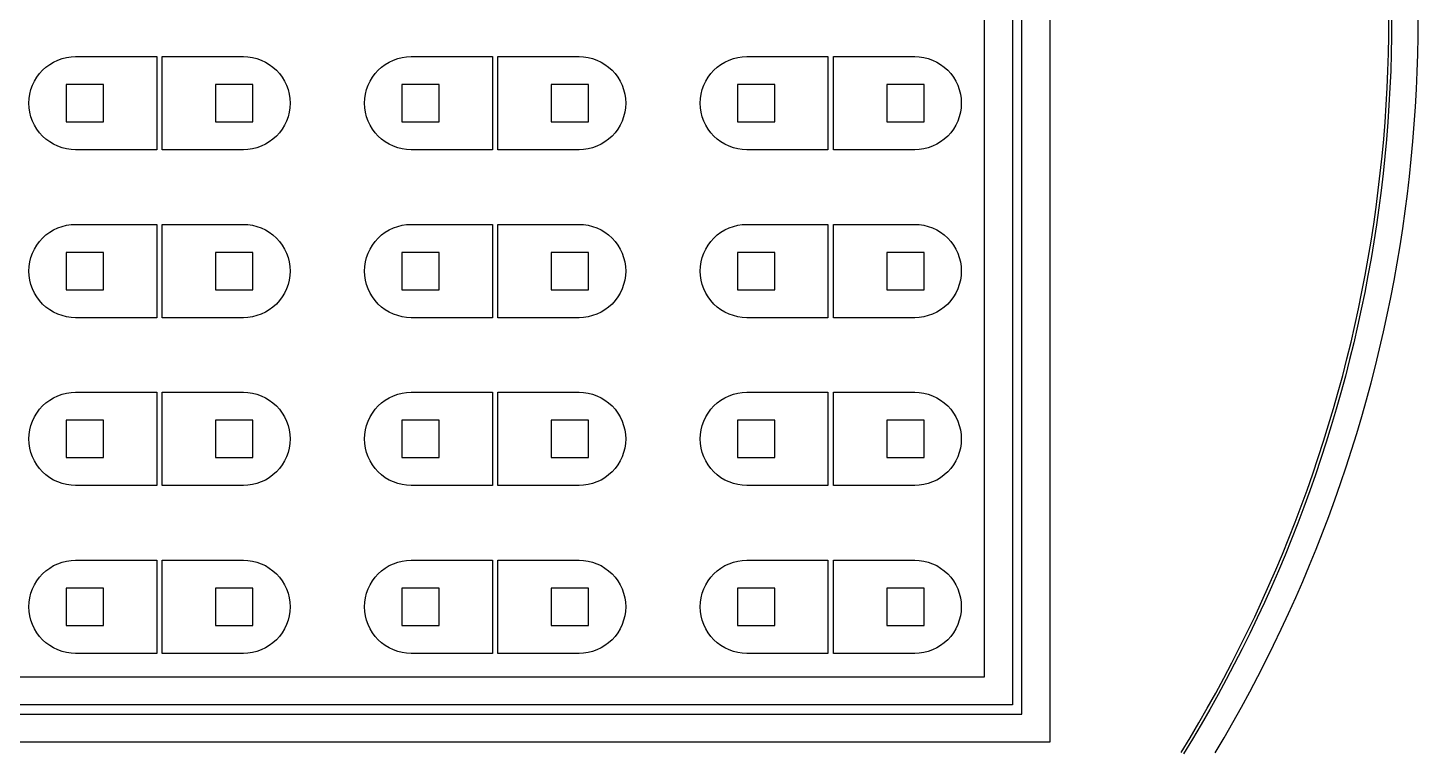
# Model space of a CAD drawing. Extents: x -17 to 130, y -40 to 112.
# Drawn here: x 55.9 to 130.5, y -3 to 35.5 of the extents above; entities that cross this region are included whole.
import ezdxf

# ---------------------------------------------------------------- set-up
doc = ezdxf.new("R2010")
doc.units = 0

msp = doc.modelspace()

# ---------------------------------------------------------------- linework, layer by layer
for p, q in [((110.75, 74.75), (110.75, -2.75)), ((109.25, -1.25), (109.25, 73.25)), ((108.75, 72.75), (108.75, -0.75)), ((107.25, 0.75), (107.25, 71.25)), ((128.919, 35.0806), (128.925, 36)), ((129.075, 36), (129.069, 35.0787)), ((130.494, 35.0612), (130.5, 36)), ((128.902, 34.1613), (128.919, 35.0806)), ((129.069, 35.0787), (129.052, 34.1576)), ((130.477, 34.1226), (130.494, 35.0612)), ((56.914, 33.4325), (57.1111, 33.5787)), ((57.1111, 33.5787), (57.3215, 33.7048)), ((57.3215, 33.7048), (57.5433, 33.8097)), ((57.5433, 33.8097), (57.7743, 33.8923)), ((57.7743, 33.8923), (58.0123, 33.952)), ((58.0123, 33.952), (58.255, 33.988)), ((58.255, 33.988), (58.5, 34)), ((58.5, 34), (62.85, 34)), ((62.85, 34), (62.85, 29)), ((63.15, 29), (63.15, 34)), ((63.15, 34), (67.5, 34)), ((67.5, 34), (67.745, 33.988)), ((67.745, 33.988), (67.9877, 33.952)), ((67.9877, 33.952), (68.2257, 33.8923)), ((68.2257, 33.8923), (68.4567, 33.8097)), ((68.4567, 33.8097), (68.6785, 33.7048)), ((68.6785, 33.7048), (68.8889, 33.5787)), ((68.8889, 33.5787), (69.086, 33.4325)), ((74.914, 33.4325), (75.1111, 33.5787)), ((75.1111, 33.5787), (75.3215, 33.7048)), ((75.3215, 33.7048), (75.5433, 33.8097)), ((75.5433, 33.8097), (75.7743, 33.8923)), ((75.7743, 33.8923), (76.0123, 33.952)), ((76.0123, 33.952), (76.255, 33.988)), ((76.255, 33.988), (76.5, 34)), ((76.5, 34), (80.85, 34)), ((80.85, 34), (80.85, 29)), ((81.15, 29), (81.15, 34)), ((81.15, 34), (85.5, 34)), ((85.5, 34), (85.745, 33.988)), ((85.745, 33.988), (85.9877, 33.952)), ((85.9877, 33.952), (86.2257, 33.8923)), ((86.2257, 33.8923), (86.4567, 33.8097)), ((86.4567, 33.8097), (86.6785, 33.7048)), ((86.6785, 33.7048), (86.8889, 33.5787)), ((86.8889, 33.5787), (87.086, 33.4325)), ((92.914, 33.4325), (93.1111, 33.5787)), ((93.1111, 33.5787), (93.3215, 33.7048)), ((93.3215, 33.7048), (93.5433, 33.8097)), ((93.5433, 33.8097), (93.7743, 33.8923)), ((93.7743, 33.8923), (94.0123, 33.952)), ((94.0123, 33.952), (94.255, 33.988)), ((94.255, 33.988), (94.5, 34)), ((94.5, 34), (98.85, 34)), ((98.85, 34), (98.85, 29)), ((99.15, 29), (99.15, 34)), ((99.15, 34), (103.5, 34)), ((103.5, 34), (103.745, 33.988)), ((103.745, 33.988), (103.988, 33.952)), ((103.988, 33.952), (104.226, 33.8923)), ((104.226, 33.8923), (104.457, 33.8097)), ((104.457, 33.8097), (104.678, 33.7048)), ((104.678, 33.7048), (104.889, 33.5787)), ((104.889, 33.5787), (105.086, 33.4325)), ((128.874, 33.2422), (128.902, 34.1613)), ((129.052, 34.1576), (129.024, 33.2367)), ((130.448, 33.1842), (130.477, 34.1226)), ((56.2952, 32.6785), (56.4213, 32.8889)), ((56.4213, 32.8889), (56.5675, 33.086)), ((56.5675, 33.086), (56.7322, 33.2678)), ((56.7322, 33.2678), (56.914, 33.4325)), ((69.086, 33.4325), (69.2678, 33.2678)), ((69.2678, 33.2678), (69.4325, 33.086)), ((69.4325, 33.086), (69.5787, 32.8889)), ((69.5787, 32.8889), (69.7048, 32.6785)), ((74.2952, 32.6785), (74.4213, 32.8889)), ((74.4213, 32.8889), (74.5675, 33.086)), ((74.5675, 33.086), (74.7322, 33.2678)), ((74.7322, 33.2678), (74.914, 33.4325)), ((87.086, 33.4325), (87.2678, 33.2678)), ((87.2678, 33.2678), (87.4325, 33.086)), ((87.4325, 33.086), (87.5787, 32.8889)), ((87.5787, 32.8889), (87.7048, 32.6785)), ((92.2952, 32.6785), (92.4213, 32.8889)), ((92.4213, 32.8889), (92.5675, 33.086)), ((92.5675, 33.086), (92.7322, 33.2678)), ((92.7322, 33.2678), (92.914, 33.4325)), ((105.086, 33.4325), (105.268, 33.2678)), ((105.268, 33.2678), (105.433, 33.086)), ((105.433, 33.086), (105.579, 32.8889)), ((105.579, 32.8889), (105.705, 32.6785)), ((128.835, 32.3236), (128.874, 33.2422)), ((129.024, 33.2367), (128.985, 32.3163)), ((130.408, 32.2463), (130.448, 33.1842)), ((56.048, 31.9877), (56.1077, 32.2257)), ((56.1077, 32.2257), (56.1903, 32.4567)), ((56.1903, 32.4567), (56.2952, 32.6785)), ((60, 32.5), (58, 32.5)), ((58, 32.5), (58, 30.5)), ((60, 30.5), (60, 32.5)), ((68, 32.5), (66, 32.5)), ((66, 32.5), (66, 30.5)), ((68, 30.5), (68, 32.5)), ((69.7048, 32.6785), (69.8097, 32.4567)), ((69.8097, 32.4567), (69.8923, 32.2257)), ((69.8923, 32.2257), (69.952, 31.9877)), ((74.048, 31.9877), (74.1077, 32.2257)), ((74.1077, 32.2257), (74.1903, 32.4567)), ((74.1903, 32.4567), (74.2952, 32.6785)), ((78, 32.5), (76, 32.5)), ((76, 32.5), (76, 30.5)), ((78, 30.5), (78, 32.5)), ((86, 32.5), (84, 32.5)), ((84, 32.5), (84, 30.5)), ((86, 30.5), (86, 32.5)), ((87.7048, 32.6785), (87.8097, 32.4567)), ((87.8097, 32.4567), (87.8923, 32.2257)), ((87.8923, 32.2257), (87.952, 31.9877)), ((92.048, 31.9877), (92.1077, 32.2257)), ((92.1077, 32.2257), (92.1903, 32.4567)), ((92.1903, 32.4567), (92.2952, 32.6785)), ((96, 32.5), (94, 32.5)), ((94, 32.5), (94, 30.5)), ((96, 30.5), (96, 32.5)), ((104, 32.5), (102, 32.5)), ((102, 32.5), (102, 30.5)), ((104, 30.5), (104, 32.5)), ((105.705, 32.6785), (105.81, 32.4567)), ((105.81, 32.4567), (105.892, 32.2257)), ((105.892, 32.2257), (105.952, 31.9877)), ((128.784, 31.4055), (128.835, 32.3236)), ((128.985, 32.3163), (128.934, 31.3963)), ((130.356, 31.309), (130.408, 32.2463)), ((56, 31.5), (56.012, 31.745)), ((56.012, 31.255), (56, 31.5)), ((56.012, 31.745), (56.048, 31.9877)), ((69.952, 31.9877), (69.988, 31.745)), ((69.988, 31.745), (70, 31.5)), ((70, 31.5), (69.988, 31.255)), ((74, 31.5), (74.012, 31.745)), ((74.012, 31.255), (74, 31.5)), ((74.012, 31.745), (74.048, 31.9877)), ((87.952, 31.9877), (87.988, 31.745)), ((87.988, 31.745), (88, 31.5)), ((88, 31.5), (87.988, 31.255)), ((92, 31.5), (92.012, 31.745)), ((92.012, 31.255), (92, 31.5)), ((92.012, 31.745), (92.048, 31.9877)), ((105.952, 31.9877), (105.988, 31.745)), ((105.988, 31.745), (106, 31.5)), ((106, 31.5), (105.988, 31.255)), ((128.722, 30.4882), (128.784, 31.4055)), ((128.934, 31.3963), (128.872, 30.4771)), ((56.048, 31.0123), (56.012, 31.255)), ((56.1077, 30.7743), (56.048, 31.0123)), ((56.1903, 30.5433), (56.1077, 30.7743)), ((69.8923, 30.7743), (69.8097, 30.5433)), ((69.952, 31.0123), (69.8923, 30.7743)), ((69.988, 31.255), (69.952, 31.0123)), ((74.048, 31.0123), (74.012, 31.255)), ((74.1077, 30.7743), (74.048, 31.0123)), ((74.1903, 30.5433), (74.1077, 30.7743)), ((87.8923, 30.7743), (87.8097, 30.5433)), ((87.952, 31.0123), (87.8923, 30.7743)), ((87.988, 31.255), (87.952, 31.0123)), ((92.048, 31.0123), (92.012, 31.255)), ((92.1077, 30.7743), (92.048, 31.0123)), ((92.1903, 30.5433), (92.1077, 30.7743)), ((105.892, 30.7743), (105.81, 30.5433)), ((105.952, 31.0123), (105.892, 30.7743)), ((105.988, 31.255), (105.952, 31.0123)), ((130.293, 30.3723), (130.356, 31.309)), ((56.2952, 30.3215), (56.1903, 30.5433)), ((56.4213, 30.1111), (56.2952, 30.3215)), ((56.5675, 29.914), (56.4213, 30.1111)), ((56.7322, 29.7322), (56.5675, 29.914)), ((58, 30.5), (60, 30.5)), ((66, 30.5), (68, 30.5)), ((69.4325, 29.914), (69.2678, 29.7322)), ((69.5787, 30.1111), (69.4325, 29.914)), ((69.7048, 30.3215), (69.5787, 30.1111)), ((69.8097, 30.5433), (69.7048, 30.3215)), ((74.2952, 30.3215), (74.1903, 30.5433)), ((74.4213, 30.1111), (74.2952, 30.3215)), ((74.5675, 29.914), (74.4213, 30.1111)), ((74.7322, 29.7322), (74.5675, 29.914)), ((76, 30.5), (78, 30.5)), ((84, 30.5), (86, 30.5)), ((87.4325, 29.914), (87.2678, 29.7322)), ((87.5787, 30.1111), (87.4325, 29.914)), ((87.7048, 30.3215), (87.5787, 30.1111)), ((87.8097, 30.5433), (87.7048, 30.3215)), ((92.2952, 30.3215), (92.1903, 30.5433)), ((92.4213, 30.1111), (92.2952, 30.3215)), ((92.5675, 29.914), (92.4213, 30.1111)), ((92.7322, 29.7322), (92.5675, 29.914)), ((94, 30.5), (96, 30.5)), ((102, 30.5), (104, 30.5)), ((105.433, 29.914), (105.268, 29.7322)), ((105.579, 30.1111), (105.433, 29.914)), ((105.705, 30.3215), (105.579, 30.1111)), ((105.81, 30.5433), (105.705, 30.3215)), ((128.649, 29.5716), (128.722, 30.4882)), ((128.872, 30.4771), (128.798, 29.5588)), ((130.218, 29.4365), (130.293, 30.3723)), ((56.914, 29.5675), (56.7322, 29.7322)), ((57.1111, 29.4213), (56.914, 29.5675)), ((57.3215, 29.2952), (57.1111, 29.4213)), ((57.5433, 29.1903), (57.3215, 29.2952)), ((57.7743, 29.1077), (57.5433, 29.1903)), ((58.0123, 29.048), (57.7743, 29.1077)), ((68.2257, 29.1077), (67.9877, 29.048)), ((68.4567, 29.1903), (68.2257, 29.1077)), ((68.6785, 29.2952), (68.4567, 29.1903)), ((68.8889, 29.4213), (68.6785, 29.2952)), ((69.086, 29.5675), (68.8889, 29.4213)), ((69.2678, 29.7322), (69.086, 29.5675)), ((74.914, 29.5675), (74.7322, 29.7322)), ((75.1111, 29.4213), (74.914, 29.5675)), ((75.3215, 29.2952), (75.1111, 29.4213)), ((75.5433, 29.1903), (75.3215, 29.2952)), ((75.7743, 29.1077), (75.5433, 29.1903)), ((76.0123, 29.048), (75.7743, 29.1077)), ((86.2257, 29.1077), (85.9877, 29.048)), ((86.4567, 29.1903), (86.2257, 29.1077)), ((86.6785, 29.2952), (86.4567, 29.1903)), ((86.8889, 29.4213), (86.6785, 29.2952)), ((87.086, 29.5675), (86.8889, 29.4213)), ((87.2678, 29.7322), (87.086, 29.5675)), ((92.914, 29.5675), (92.7322, 29.7322)), ((93.1111, 29.4213), (92.914, 29.5675)), ((93.3215, 29.2952), (93.1111, 29.4213)), ((93.5433, 29.1903), (93.3215, 29.2952)), ((93.7743, 29.1077), (93.5433, 29.1903)), ((94.0123, 29.048), (93.7743, 29.1077)), ((104.226, 29.1077), (103.988, 29.048)), ((104.457, 29.1903), (104.226, 29.1077)), ((104.678, 29.2952), (104.457, 29.1903)), ((104.889, 29.4213), (104.678, 29.2952)), ((105.086, 29.5675), (104.889, 29.4213)), ((105.268, 29.7322), (105.086, 29.5675)), ((128.564, 28.6561), (128.649, 29.5716)), ((128.798, 29.5588), (128.713, 28.6414)), ((130.132, 28.5017), (130.218, 29.4365)), ((58.255, 29.012), (58.0123, 29.048)), ((58.5, 29), (58.255, 29.012)), ((62.85, 29), (58.5, 29)), ((67.5, 29), (63.15, 29)), ((67.745, 29.012), (67.5, 29)), ((67.9877, 29.048), (67.745, 29.012)), ((76.255, 29.012), (76.0123, 29.048)), ((76.5, 29), (76.255, 29.012)), ((80.85, 29), (76.5, 29)), ((85.5, 29), (81.15, 29)), ((85.745, 29.012), (85.5, 29)), ((85.9877, 29.048), (85.745, 29.012)), ((94.255, 29.012), (94.0123, 29.048)), ((94.5, 29), (94.255, 29.012)), ((98.85, 29), (94.5, 29)), ((103.5, 29), (99.15, 29)), ((103.745, 29.012), (103.5, 29)), ((103.988, 29.048), (103.745, 29.012)), ((128.468, 27.7416), (128.564, 28.6561)), ((128.713, 28.6414), (128.618, 27.7251)), ((130.034, 27.568), (130.132, 28.5017)), ((128.362, 26.8284), (128.468, 27.7416)), ((128.618, 27.7251), (128.51, 26.81)), ((129.925, 26.6356), (130.034, 27.568)), ((128.243, 25.9165), (128.362, 26.8284)), ((128.51, 26.81), (128.392, 25.8964)), ((129.804, 25.7046), (129.925, 26.6356)), ((128.114, 25.0062), (128.243, 25.9165)), ((128.392, 25.8964), (128.262, 24.9842)), ((129.672, 24.7751), (129.804, 25.7046)), ((57.1111, 24.5787), (57.3215, 24.7048)), ((57.3215, 24.7048), (57.5433, 24.8097)), ((57.5433, 24.8097), (57.7743, 24.8923)), ((57.7743, 24.8923), (58.0123, 24.952)), ((58.0123, 24.952), (58.255, 24.988)), ((58.255, 24.988), (58.5, 25)), ((58.5, 25), (62.85, 25)), ((62.85, 25), (62.85, 20)), ((63.15, 20), (63.15, 25)), ((63.15, 25), (67.5, 25)), ((67.5, 25), (67.745, 24.988)), ((67.745, 24.988), (67.9877, 24.952)), ((67.9877, 24.952), (68.2257, 24.8923)), ((68.2257, 24.8923), (68.4567, 24.8097)), ((68.4567, 24.8097), (68.6785, 24.7048)), ((68.6785, 24.7048), (68.8889, 24.5787)), ((75.1111, 24.5787), (75.3215, 24.7048)), ((75.3215, 24.7048), (75.5433, 24.8097)), ((75.5433, 24.8097), (75.7743, 24.8923)), ((75.7743, 24.8923), (76.0123, 24.952)), ((76.0123, 24.952), (76.255, 24.988)), ((76.255, 24.988), (76.5, 25)), ((76.5, 25), (80.85, 25)), ((80.85, 25), (80.85, 20)), ((81.15, 20), (81.15, 25)), ((81.15, 25), (85.5, 25)), ((85.5, 25), (85.745, 24.988)), ((85.745, 24.988), (85.9877, 24.952)), ((85.9877, 24.952), (86.2257, 24.8923)), ((86.2257, 24.8923), (86.4567, 24.8097)), ((86.4567, 24.8097), (86.6785, 24.7048)), ((86.6785, 24.7048), (86.8889, 24.5787)), ((93.1111, 24.5787), (93.3215, 24.7048)), ((93.3215, 24.7048), (93.5433, 24.8097)), ((93.5433, 24.8097), (93.7743, 24.8923)), ((93.7743, 24.8923), (94.0123, 24.952)), ((94.0123, 24.952), (94.255, 24.988)), ((94.255, 24.988), (94.5, 25)), ((94.5, 25), (98.85, 25)), ((98.85, 25), (98.85, 20)), ((99.15, 20), (99.15, 25)), ((99.15, 25), (103.5, 25)), ((103.5, 25), (103.745, 24.988)), ((103.745, 24.988), (103.988, 24.952)), ((103.988, 24.952), (104.226, 24.8923)), ((104.226, 24.8923), (104.457, 24.8097)), ((104.457, 24.8097), (104.678, 24.7048)), ((104.678, 24.7048), (104.889, 24.5787)), ((127.974, 24.0976), (128.114, 25.0062)), ((128.262, 24.9842), (128.122, 24.0737)), ((129.529, 23.8474), (129.672, 24.7751)), ((56.2952, 23.6785), (56.4213, 23.8889)), ((56.4213, 23.8889), (56.5675, 24.086)), ((56.5675, 24.086), (56.7322, 24.2678)), ((56.7322, 24.2678), (56.914, 24.4325)), ((56.914, 24.4325), (57.1111, 24.5787)), ((68.8889, 24.5787), (69.086, 24.4325)), ((69.086, 24.4325), (69.2678, 24.2678)), ((69.2678, 24.2678), (69.4325, 24.086)), ((69.4325, 24.086), (69.5787, 23.8889)), ((69.5787, 23.8889), (69.7048, 23.6785)), ((74.2952, 23.6785), (74.4213, 23.8889)), ((74.4213, 23.8889), (74.5675, 24.086)), ((74.5675, 24.086), (74.7322, 24.2678)), ((74.7322, 24.2678), (74.914, 24.4325)), ((74.914, 24.4325), (75.1111, 24.5787)), ((86.8889, 24.5787), (87.086, 24.4325)), ((87.086, 24.4325), (87.2678, 24.2678)), ((87.2678, 24.2678), (87.4325, 24.086)), ((87.4325, 24.086), (87.5787, 23.8889)), ((87.5787, 23.8889), (87.7048, 23.6785)), ((92.2952, 23.6785), (92.4213, 23.8889)), ((92.4213, 23.8889), (92.5675, 24.086)), ((92.5675, 24.086), (92.7322, 24.2678)), ((92.7322, 24.2678), (92.914, 24.4325)), ((92.914, 24.4325), (93.1111, 24.5787)), ((104.889, 24.5787), (105.086, 24.4325)), ((105.086, 24.4325), (105.268, 24.2678)), ((105.268, 24.2678), (105.433, 24.086)), ((105.433, 24.086), (105.579, 23.8889)), ((105.579, 23.8889), (105.705, 23.6785)), ((127.822, 23.1907), (127.974, 24.0976)), ((128.122, 24.0737), (127.97, 23.165)), ((56.048, 22.9877), (56.1077, 23.2257)), ((56.1077, 23.2257), (56.1903, 23.4567)), ((56.1903, 23.4567), (56.2952, 23.6785)), ((60, 23.5), (58, 23.5)), ((58, 23.5), (58, 21.5)), ((60, 21.5), (60, 23.5)), ((68, 23.5), (66, 23.5)), ((66, 23.5), (66, 21.5)), ((68, 21.5), (68, 23.5)), ((69.7048, 23.6785), (69.8097, 23.4567)), ((69.8097, 23.4567), (69.8923, 23.2257)), ((69.8923, 23.2257), (69.952, 22.9877)), ((74.048, 22.9877), (74.1077, 23.2257)), ((74.1077, 23.2257), (74.1903, 23.4567)), ((74.1903, 23.4567), (74.2952, 23.6785)), ((78, 23.5), (76, 23.5)), ((76, 23.5), (76, 21.5)), ((78, 21.5), (78, 23.5)), ((86, 23.5), (84, 23.5)), ((84, 23.5), (84, 21.5)), ((86, 21.5), (86, 23.5)), ((87.7048, 23.6785), (87.8097, 23.4567)), ((87.8097, 23.4567), (87.8923, 23.2257)), ((87.8923, 23.2257), (87.952, 22.9877)), ((92.048, 22.9877), (92.1077, 23.2257)), ((92.1077, 23.2257), (92.1903, 23.4567)), ((92.1903, 23.4567), (92.2952, 23.6785)), ((96, 23.5), (94, 23.5)), ((94, 23.5), (94, 21.5)), ((96, 21.5), (96, 23.5)), ((104, 23.5), (102, 23.5)), ((102, 23.5), (102, 21.5)), ((104, 21.5), (104, 23.5)), ((105.705, 23.6785), (105.81, 23.4567)), ((105.81, 23.4567), (105.892, 23.2257)), ((105.892, 23.2257), (105.952, 22.9877)), ((127.659, 22.2858), (127.822, 23.1907)), ((127.97, 23.165), (127.807, 22.2583)), ((129.374, 22.9214), (129.529, 23.8474)), ((56, 22.5), (56.012, 22.745)), ((56.012, 22.255), (56, 22.5)), ((56.012, 22.745), (56.048, 22.9877)), ((69.952, 22.9877), (69.988, 22.745)), ((69.988, 22.745), (70, 22.5)), ((70, 22.5), (69.988, 22.255)), ((74, 22.5), (74.012, 22.745)), ((74.012, 22.255), (74, 22.5)), ((74.012, 22.745), (74.048, 22.9877)), ((87.952, 22.9877), (87.988, 22.745)), ((87.988, 22.745), (88, 22.5)), ((88, 22.5), (87.988, 22.255)), ((92, 22.5), (92.012, 22.745)), ((92.012, 22.255), (92, 22.5)), ((92.012, 22.745), (92.048, 22.9877)), ((105.952, 22.9877), (105.988, 22.745)), ((105.988, 22.745), (106, 22.5)), ((106, 22.5), (105.988, 22.255)), ((129.208, 21.9975), (129.374, 22.9214)), ((56.048, 22.0123), (56.012, 22.255)), ((56.1077, 21.7743), (56.048, 22.0123)), ((56.1903, 21.5433), (56.1077, 21.7743)), ((69.8923, 21.7743), (69.8097, 21.5433)), ((69.952, 22.0123), (69.8923, 21.7743)), ((69.988, 22.255), (69.952, 22.0123)), ((74.048, 22.0123), (74.012, 22.255)), ((74.1077, 21.7743), (74.048, 22.0123)), ((74.1903, 21.5433), (74.1077, 21.7743)), ((87.8923, 21.7743), (87.8097, 21.5433)), ((87.952, 22.0123), (87.8923, 21.7743)), ((87.988, 22.255), (87.952, 22.0123)), ((92.048, 22.0123), (92.012, 22.255)), ((92.1077, 21.7743), (92.048, 22.0123)), ((92.1903, 21.5433), (92.1077, 21.7743)), ((105.892, 21.7743), (105.81, 21.5433)), ((105.952, 22.0123), (105.892, 21.7743)), ((105.988, 22.255), (105.952, 22.0123)), ((127.485, 21.3829), (127.659, 22.2858)), ((127.807, 22.2583), (127.632, 21.3536)), ((129.03, 21.0756), (129.208, 21.9975)), ((56.2952, 21.3215), (56.1903, 21.5433)), ((56.4213, 21.1111), (56.2952, 21.3215)), ((56.5675, 20.914), (56.4213, 21.1111)), ((56.7322, 20.7322), (56.5675, 20.914)), ((58, 21.5), (60, 21.5)), ((66, 21.5), (68, 21.5)), ((69.4325, 20.914), (69.2678, 20.7322)), ((69.5787, 21.1111), (69.4325, 20.914)), ((69.7048, 21.3215), (69.5787, 21.1111)), ((69.8097, 21.5433), (69.7048, 21.3215)), ((74.2952, 21.3215), (74.1903, 21.5433)), ((74.4213, 21.1111), (74.2952, 21.3215)), ((74.5675, 20.914), (74.4213, 21.1111)), ((74.7322, 20.7322), (74.5675, 20.914)), ((76, 21.5), (78, 21.5)), ((84, 21.5), (86, 21.5)), ((87.4325, 20.914), (87.2678, 20.7322)), ((87.5787, 21.1111), (87.4325, 20.914)), ((87.7048, 21.3215), (87.5787, 21.1111)), ((87.8097, 21.5433), (87.7048, 21.3215)), ((92.2952, 21.3215), (92.1903, 21.5433)), ((92.4213, 21.1111), (92.2952, 21.3215)), ((92.5675, 20.914), (92.4213, 21.1111)), ((92.7322, 20.7322), (92.5675, 20.914)), ((94, 21.5), (96, 21.5)), ((102, 21.5), (104, 21.5)), ((105.433, 20.914), (105.268, 20.7322)), ((105.579, 21.1111), (105.433, 20.914)), ((105.705, 21.3215), (105.579, 21.1111)), ((105.81, 21.5433), (105.705, 21.3215)), ((127.3, 20.4822), (127.485, 21.3829)), ((127.632, 21.3536), (127.447, 20.4511)), ((128.841, 20.156), (129.03, 21.0756)), ((56.914, 20.5675), (56.7322, 20.7322)), ((57.1111, 20.4213), (56.914, 20.5675)), ((57.3215, 20.2952), (57.1111, 20.4213)), ((57.5433, 20.1903), (57.3215, 20.2952)), ((57.7743, 20.1077), (57.5433, 20.1903)), ((68.4567, 20.1903), (68.2257, 20.1077)), ((68.6785, 20.2952), (68.4567, 20.1903)), ((68.8889, 20.4213), (68.6785, 20.2952)), ((69.086, 20.5675), (68.8889, 20.4213)), ((69.2678, 20.7322), (69.086, 20.5675)), ((74.914, 20.5675), (74.7322, 20.7322)), ((75.1111, 20.4213), (74.914, 20.5675)), ((75.3215, 20.2952), (75.1111, 20.4213)), ((75.5433, 20.1903), (75.3215, 20.2952)), ((75.7743, 20.1077), (75.5433, 20.1903)), ((86.4567, 20.1903), (86.2257, 20.1077)), ((86.6785, 20.2952), (86.4567, 20.1903)), ((86.8889, 20.4213), (86.6785, 20.2952)), ((87.086, 20.5675), (86.8889, 20.4213)), ((87.2678, 20.7322), (87.086, 20.5675)), ((92.914, 20.5675), (92.7322, 20.7322)), ((93.1111, 20.4213), (92.914, 20.5675)), ((93.3215, 20.2952), (93.1111, 20.4213)), ((93.5433, 20.1903), (93.3215, 20.2952)), ((93.7743, 20.1077), (93.5433, 20.1903)), ((104.457, 20.1903), (104.226, 20.1077)), ((104.678, 20.2952), (104.457, 20.1903)), ((104.889, 20.4213), (104.678, 20.2952)), ((105.086, 20.5675), (104.889, 20.4213)), ((105.268, 20.7322), (105.086, 20.5675)), ((127.104, 19.5838), (127.3, 20.4822)), ((127.447, 20.4511), (127.251, 19.551)), ((128.641, 19.2388), (128.841, 20.156)), ((58.0123, 20.048), (57.7743, 20.1077)), ((58.255, 20.012), (58.0123, 20.048)), ((58.5, 20), (58.255, 20.012)), ((62.85, 20), (58.5, 20)), ((67.5, 20), (63.15, 20)), ((67.745, 20.012), (67.5, 20)), ((67.9877, 20.048), (67.745, 20.012)), ((68.2257, 20.1077), (67.9877, 20.048)), ((76.0123, 20.048), (75.7743, 20.1077)), ((76.255, 20.012), (76.0123, 20.048)), ((76.5, 20), (76.255, 20.012)), ((80.85, 20), (76.5, 20)), ((85.5, 20), (81.15, 20)), ((85.745, 20.012), (85.5, 20)), ((85.9877, 20.048), (85.745, 20.012)), ((86.2257, 20.1077), (85.9877, 20.048)), ((94.0123, 20.048), (93.7743, 20.1077)), ((94.255, 20.012), (94.0123, 20.048)), ((94.5, 20), (94.255, 20.012)), ((98.85, 20), (94.5, 20)), ((103.5, 20), (99.15, 20)), ((103.745, 20.012), (103.5, 20)), ((103.988, 20.048), (103.745, 20.012)), ((104.226, 20.1077), (103.988, 20.048)), ((126.898, 18.688), (127.104, 19.5838)), ((127.251, 19.551), (127.043, 18.6533)), ((126.68, 17.7947), (126.898, 18.688)), ((127.043, 18.6533), (126.825, 17.7583)), ((128.43, 18.3241), (128.641, 19.2388)), ((128.207, 17.412), (128.43, 18.3241)), ((126.451, 16.9042), (126.68, 17.7947)), ((126.825, 17.7583), (126.596, 16.866)), ((127.974, 16.5028), (128.207, 17.412)), ((126.211, 16.0166), (126.451, 16.9042)), ((126.596, 16.866), (126.355, 15.9765)), ((127.729, 15.5965), (127.974, 16.5028)), ((57.1111, 15.5787), (57.3215, 15.7048)), ((57.3215, 15.7048), (57.5433, 15.8097)), ((57.5433, 15.8097), (57.7743, 15.8923)), ((57.7743, 15.8923), (58.0123, 15.952)), ((58.0123, 15.952), (58.255, 15.988)), ((58.255, 15.988), (58.5, 16)), ((58.5, 16), (62.85, 16)), ((62.85, 16), (62.85, 11)), ((63.15, 11), (63.15, 16)), ((63.15, 16), (67.5, 16)), ((67.5, 16), (67.745, 15.988)), ((67.745, 15.988), (67.9877, 15.952)), ((67.9877, 15.952), (68.2257, 15.8923)), ((68.2257, 15.8923), (68.4567, 15.8097)), ((68.4567, 15.8097), (68.6785, 15.7048)), ((68.6785, 15.7048), (68.8889, 15.5787)), ((75.1111, 15.5787), (75.3215, 15.7048)), ((75.3215, 15.7048), (75.5433, 15.8097)), ((75.5433, 15.8097), (75.7743, 15.8923)), ((75.7743, 15.8923), (76.0123, 15.952)), ((76.0123, 15.952), (76.255, 15.988)), ((76.255, 15.988), (76.5, 16)), ((76.5, 16), (80.85, 16)), ((80.85, 16), (80.85, 11)), ((81.15, 11), (81.15, 16)), ((81.15, 16), (85.5, 16)), ((85.5, 16), (85.745, 15.988)), ((85.745, 15.988), (85.9877, 15.952)), ((85.9877, 15.952), (86.2257, 15.8923)), ((86.2257, 15.8923), (86.4567, 15.8097)), ((86.4567, 15.8097), (86.6785, 15.7048)), ((86.6785, 15.7048), (86.8889, 15.5787)), ((93.1111, 15.5787), (93.3215, 15.7048)), ((93.3215, 15.7048), (93.5433, 15.8097)), ((93.5433, 15.8097), (93.7743, 15.8923)), ((93.7743, 15.8923), (94.0123, 15.952)), ((94.0123, 15.952), (94.255, 15.988)), ((94.255, 15.988), (94.5, 16)), ((94.5, 16), (98.85, 16)), ((98.85, 16), (98.85, 11)), ((99.15, 11), (99.15, 16)), ((99.15, 16), (103.5, 16)), ((103.5, 16), (103.745, 15.988)), ((103.745, 15.988), (103.988, 15.952)), ((103.988, 15.952), (104.226, 15.8923)), ((104.226, 15.8923), (104.457, 15.8097)), ((104.457, 15.8097), (104.678, 15.7048)), ((104.678, 15.7048), (104.889, 15.5787)), ((125.96, 15.1319), (126.211, 16.0166)), ((126.355, 15.9765), (126.104, 15.0901)), ((56.4213, 14.8889), (56.5675, 15.086)), ((56.5675, 15.086), (56.7322, 15.2678)), ((56.7322, 15.2678), (56.914, 15.4325)), ((56.914, 15.4325), (57.1111, 15.5787)), ((68.8889, 15.5787), (69.086, 15.4325)), ((69.086, 15.4325), (69.2678, 15.2678)), ((69.2678, 15.2678), (69.4325, 15.086)), ((69.4325, 15.086), (69.5787, 14.8889)), ((74.4213, 14.8889), (74.5675, 15.086)), ((74.5675, 15.086), (74.7322, 15.2678)), ((74.7322, 15.2678), (74.914, 15.4325)), ((74.914, 15.4325), (75.1111, 15.5787)), ((86.8889, 15.5787), (87.086, 15.4325)), ((87.086, 15.4325), (87.2678, 15.2678)), ((87.2678, 15.2678), (87.4325, 15.086)), ((87.4325, 15.086), (87.5787, 14.8889)), ((92.4213, 14.8889), (92.5675, 15.086)), ((92.5675, 15.086), (92.7322, 15.2678)), ((92.7322, 15.2678), (92.914, 15.4325)), ((92.914, 15.4325), (93.1111, 15.5787)), ((104.889, 15.5787), (105.086, 15.4325)), ((105.086, 15.4325), (105.268, 15.2678)), ((105.268, 15.2678), (105.433, 15.086)), ((105.433, 15.086), (105.579, 14.8889)), ((125.699, 14.2504), (125.96, 15.1319)), ((126.104, 15.0901), (125.842, 14.2069)), ((127.473, 14.6933), (127.729, 15.5965)), ((56.048, 13.9877), (56.1077, 14.2257)), ((56.1077, 14.2257), (56.1903, 14.4567)), ((56.1903, 14.4567), (56.2952, 14.6785)), ((56.2952, 14.6785), (56.4213, 14.8889)), ((60, 14.5), (58, 14.5)), ((58, 14.5), (58, 12.5)), ((60, 12.5), (60, 14.5)), ((68, 14.5), (66, 14.5)), ((66, 14.5), (66, 12.5)), ((68, 12.5), (68, 14.5)), ((69.5787, 14.8889), (69.7048, 14.6785)), ((69.7048, 14.6785), (69.8097, 14.4567)), ((69.8097, 14.4567), (69.8923, 14.2257)), ((69.8923, 14.2257), (69.952, 13.9877)), ((74.048, 13.9877), (74.1077, 14.2257)), ((74.1077, 14.2257), (74.1903, 14.4567)), ((74.1903, 14.4567), (74.2952, 14.6785)), ((74.2952, 14.6785), (74.4213, 14.8889)), ((78, 14.5), (76, 14.5)), ((76, 14.5), (76, 12.5)), ((78, 12.5), (78, 14.5)), ((86, 14.5), (84, 14.5)), ((84, 14.5), (84, 12.5)), ((86, 12.5), (86, 14.5)), ((87.5787, 14.8889), (87.7048, 14.6785)), ((87.7048, 14.6785), (87.8097, 14.4567)), ((87.8097, 14.4567), (87.8923, 14.2257)), ((87.8923, 14.2257), (87.952, 13.9877)), ((92.048, 13.9877), (92.1077, 14.2257)), ((92.1077, 14.2257), (92.1903, 14.4567)), ((92.1903, 14.4567), (92.2952, 14.6785)), ((92.2952, 14.6785), (92.4213, 14.8889)), ((96, 14.5), (94, 14.5)), ((94, 14.5), (94, 12.5)), ((96, 12.5), (96, 14.5)), ((104, 14.5), (102, 14.5)), ((102, 14.5), (102, 12.5)), ((104, 12.5), (104, 14.5)), ((105.579, 14.8889), (105.705, 14.6785)), ((105.705, 14.6785), (105.81, 14.4567)), ((105.81, 14.4567), (105.892, 14.2257)), ((105.892, 14.2257), (105.952, 13.9877)), ((125.426, 13.3722), (125.699, 14.2504)), ((125.842, 14.2069), (125.569, 13.3269)), ((127.206, 13.7932), (127.473, 14.6933)), ((56, 13.5), (56.012, 13.745)), ((56.012, 13.255), (56, 13.5)), ((56.012, 13.745), (56.048, 13.9877)), ((69.952, 13.9877), (69.988, 13.745)), ((69.988, 13.745), (70, 13.5)), ((70, 13.5), (69.988, 13.255)), ((74, 13.5), (74.012, 13.745)), ((74.012, 13.255), (74, 13.5)), ((74.012, 13.745), (74.048, 13.9877)), ((87.952, 13.9877), (87.988, 13.745)), ((87.988, 13.745), (88, 13.5)), ((88, 13.5), (87.988, 13.255)), ((92, 13.5), (92.012, 13.745)), ((92.012, 13.255), (92, 13.5)), ((92.012, 13.745), (92.048, 13.9877)), ((105.952, 13.9877), (105.988, 13.745)), ((105.988, 13.745), (106, 13.5)), ((106, 13.5), (105.988, 13.255)), ((126.928, 12.8965), (127.206, 13.7932)), ((56.048, 13.0123), (56.012, 13.255)), ((56.1077, 12.7743), (56.048, 13.0123)), ((56.1903, 12.5433), (56.1077, 12.7743)), ((69.8923, 12.7743), (69.8097, 12.5433)), ((69.952, 13.0123), (69.8923, 12.7743)), ((69.988, 13.255), (69.952, 13.0123)), ((74.048, 13.0123), (74.012, 13.255)), ((74.1077, 12.7743), (74.048, 13.0123)), ((74.1903, 12.5433), (74.1077, 12.7743)), ((87.8923, 12.7743), (87.8097, 12.5433)), ((87.952, 13.0123), (87.8923, 12.7743)), ((87.988, 13.255), (87.952, 13.0123)), ((92.048, 13.0123), (92.012, 13.255)), ((92.1077, 12.7743), (92.048, 13.0123)), ((92.1903, 12.5433), (92.1077, 12.7743)), ((105.892, 12.7743), (105.81, 12.5433)), ((105.952, 13.0123), (105.892, 12.7743)), ((105.988, 13.255), (105.952, 13.0123)), ((125.143, 12.4974), (125.426, 13.3722)), ((125.569, 13.3269), (125.286, 12.4503)), ((126.639, 12.0034), (126.928, 12.8965)), ((56.2952, 12.3215), (56.1903, 12.5433)), ((56.4213, 12.1111), (56.2952, 12.3215)), ((56.5675, 11.914), (56.4213, 12.1111)), ((58, 12.5), (60, 12.5)), ((66, 12.5), (68, 12.5)), ((69.5787, 12.1111), (69.4325, 11.914)), ((69.7048, 12.3215), (69.5787, 12.1111)), ((69.8097, 12.5433), (69.7048, 12.3215)), ((74.2952, 12.3215), (74.1903, 12.5433)), ((74.4213, 12.1111), (74.2952, 12.3215)), ((74.5675, 11.914), (74.4213, 12.1111)), ((76, 12.5), (78, 12.5)), ((84, 12.5), (86, 12.5)), ((87.5787, 12.1111), (87.4325, 11.914)), ((87.7048, 12.3215), (87.5787, 12.1111)), ((87.8097, 12.5433), (87.7048, 12.3215)), ((92.2952, 12.3215), (92.1903, 12.5433)), ((92.4213, 12.1111), (92.2952, 12.3215)), ((92.5675, 11.914), (92.4213, 12.1111)), ((94, 12.5), (96, 12.5)), ((102, 12.5), (104, 12.5)), ((105.579, 12.1111), (105.433, 11.914)), ((105.705, 12.3215), (105.579, 12.1111)), ((105.81, 12.5433), (105.705, 12.3215)), ((124.85, 11.6261), (125.143, 12.4974)), ((125.286, 12.4503), (124.991, 11.5773)), ((126.339, 11.1138), (126.639, 12.0034)), ((56.7322, 11.7322), (56.5675, 11.914)), ((56.914, 11.5675), (56.7322, 11.7322)), ((57.1111, 11.4213), (56.914, 11.5675)), ((57.3215, 11.2952), (57.1111, 11.4213)), ((57.5433, 11.1903), (57.3215, 11.2952)), ((57.7743, 11.1077), (57.5433, 11.1903)), ((68.4567, 11.1903), (68.2257, 11.1077)), ((68.6785, 11.2952), (68.4567, 11.1903)), ((68.8889, 11.4213), (68.6785, 11.2952)), ((69.086, 11.5675), (68.8889, 11.4213)), ((69.2678, 11.7322), (69.086, 11.5675)), ((69.4325, 11.914), (69.2678, 11.7322)), ((74.7322, 11.7322), (74.5675, 11.914)), ((74.914, 11.5675), (74.7322, 11.7322)), ((75.1111, 11.4213), (74.914, 11.5675)), ((75.3215, 11.2952), (75.1111, 11.4213)), ((75.5433, 11.1903), (75.3215, 11.2952)), ((75.7743, 11.1077), (75.5433, 11.1903)), ((86.4567, 11.1903), (86.2257, 11.1077)), ((86.6785, 11.2952), (86.4567, 11.1903)), ((86.8889, 11.4213), (86.6785, 11.2952)), ((87.086, 11.5675), (86.8889, 11.4213)), ((87.2678, 11.7322), (87.086, 11.5675)), ((87.4325, 11.914), (87.2678, 11.7322)), ((92.7322, 11.7322), (92.5675, 11.914)), ((92.914, 11.5675), (92.7322, 11.7322)), ((93.1111, 11.4213), (92.914, 11.5675)), ((93.3215, 11.2952), (93.1111, 11.4213)), ((93.5433, 11.1903), (93.3215, 11.2952)), ((93.7743, 11.1077), (93.5433, 11.1903)), ((104.457, 11.1903), (104.226, 11.1077)), ((104.678, 11.2952), (104.457, 11.1903)), ((104.889, 11.4213), (104.678, 11.2952)), ((105.086, 11.5675), (104.889, 11.4213)), ((105.268, 11.7322), (105.086, 11.5675)), ((105.433, 11.914), (105.268, 11.7322)), ((124.545, 10.7585), (124.85, 11.6261)), ((124.991, 11.5773), (124.686, 10.708)), ((58.0123, 11.048), (57.7743, 11.1077)), ((58.255, 11.012), (58.0123, 11.048)), ((58.5, 11), (58.255, 11.012)), ((62.85, 11), (58.5, 11)), ((67.5, 11), (63.15, 11)), ((67.745, 11.012), (67.5, 11)), ((67.9877, 11.048), (67.745, 11.012)), ((68.2257, 11.1077), (67.9877, 11.048)), ((76.0123, 11.048), (75.7743, 11.1077)), ((76.255, 11.012), (76.0123, 11.048)), ((76.5, 11), (76.255, 11.012)), ((80.85, 11), (76.5, 11)), ((85.5, 11), (81.15, 11)), ((85.745, 11.012), (85.5, 11)), ((85.9877, 11.048), (85.745, 11.012)), ((86.2257, 11.1077), (85.9877, 11.048)), ((94.0123, 11.048), (93.7743, 11.1077)), ((94.255, 11.012), (94.0123, 11.048)), ((94.5, 11), (94.255, 11.012)), ((98.85, 11), (94.5, 11)), ((103.5, 11), (99.15, 11)), ((103.745, 11.012), (103.5, 11)), ((103.988, 11.048), (103.745, 11.012)), ((104.226, 11.1077), (103.988, 11.048)), ((124.23, 9.89473), (124.545, 10.7585)), ((124.686, 10.708), (124.371, 9.84247)), ((126.028, 10.2279), (126.339, 11.1138)), ((123.904, 9.03487), (124.23, 9.89473)), ((124.371, 9.84247), (124.044, 8.98088)), ((125.706, 9.34598), (126.028, 10.2279)), ((123.568, 8.17906), (123.904, 9.03487)), ((124.044, 8.98088), (123.708, 8.12337)), ((125.374, 8.46803), (125.706, 9.34598)), ((125.031, 7.59424), (125.374, 8.46803)), ((123.222, 7.32745), (123.568, 8.17906)), ((123.708, 8.12337), (123.36, 7.27005)), ((124.677, 6.72473), (125.031, 7.59424)), ((57.3215, 6.70479), (57.5433, 6.80969)), ((57.5433, 6.80969), (57.7743, 6.89235)), ((57.7743, 6.89235), (58.0123, 6.95195)), ((58.0123, 6.95195), (58.255, 6.98796)), ((58.255, 6.98796), (58.5, 7)), ((58.5, 7), (62.85, 7)), ((62.85, 7), (62.85, 2)), ((63.15, 2), (63.15, 7)), ((63.15, 7), (67.5, 7)), ((67.5, 7), (67.745, 6.98796)), ((67.745, 6.98796), (67.9877, 6.95195)), ((67.9877, 6.95195), (68.2257, 6.89235)), ((68.2257, 6.89235), (68.4567, 6.80969)), ((68.4567, 6.80969), (68.6785, 6.70479)), ((75.3215, 6.70479), (75.5433, 6.80969)), ((75.5433, 6.80969), (75.7743, 6.89235)), ((75.7743, 6.89235), (76.0123, 6.95195)), ((76.0123, 6.95195), (76.255, 6.98796)), ((76.255, 6.98796), (76.5, 7)), ((76.5, 7), (80.85, 7)), ((80.85, 7), (80.85, 2)), ((81.15, 2), (81.15, 7)), ((81.15, 7), (85.5, 7)), ((85.5, 7), (85.745, 6.98796)), ((85.745, 6.98796), (85.9877, 6.95195)), ((85.9877, 6.95195), (86.2257, 6.89235)), ((86.2257, 6.89235), (86.4567, 6.80969)), ((86.4567, 6.80969), (86.6785, 6.70479)), ((93.3215, 6.70479), (93.5433, 6.80969)), ((93.5433, 6.80969), (93.7743, 6.89235)), ((93.7743, 6.89235), (94.0123, 6.95195)), ((94.0123, 6.95195), (94.255, 6.98796)), ((94.255, 6.98796), (94.5, 7)), ((94.5, 7), (98.85, 7)), ((98.85, 7), (98.85, 2)), ((99.15, 2), (99.15, 7)), ((99.15, 7), (103.5, 7)), ((103.5, 7), (103.745, 6.98796)), ((103.745, 6.98796), (103.988, 6.95195)), ((103.988, 6.95195), (104.226, 6.89235)), ((104.226, 6.89235), (104.457, 6.80969)), ((104.457, 6.80969), (104.678, 6.70479)), ((122.865, 6.48015), (123.222, 7.32745)), ((123.36, 7.27005), (123.002, 6.42105)), ((124.312, 5.85962), (124.677, 6.72473)), ((56.4213, 5.88892), (56.5675, 6.08597)), ((56.5675, 6.08597), (56.7322, 6.26776)), ((56.7322, 6.26776), (56.914, 6.43253)), ((56.914, 6.43253), (57.1111, 6.57866)), ((57.1111, 6.57866), (57.3215, 6.70479)), ((68.6785, 6.70479), (68.8889, 6.57866)), ((68.8889, 6.57866), (69.086, 6.43253)), ((69.086, 6.43253), (69.2678, 6.26776)), ((69.2678, 6.26776), (69.4325, 6.08597)), ((69.4325, 6.08597), (69.5787, 5.88892)), ((74.4213, 5.88892), (74.5675, 6.08597)), ((74.5675, 6.08597), (74.7322, 6.26776)), ((74.7322, 6.26776), (74.914, 6.43253)), ((74.914, 6.43253), (75.1111, 6.57866)), ((75.1111, 6.57866), (75.3215, 6.70479)), ((86.6785, 6.70479), (86.8889, 6.57866)), ((86.8889, 6.57866), (87.086, 6.43253)), ((87.086, 6.43253), (87.2678, 6.26776)), ((87.2678, 6.26776), (87.4325, 6.08597)), ((87.4325, 6.08597), (87.5787, 5.88892)), ((92.4213, 5.88892), (92.5675, 6.08597)), ((92.5675, 6.08597), (92.7322, 6.26776)), ((92.7322, 6.26776), (92.914, 6.43253)), ((92.914, 6.43253), (93.1111, 6.57866)), ((93.1111, 6.57866), (93.3215, 6.70479)), ((104.678, 6.70479), (104.889, 6.57866)), ((104.889, 6.57866), (105.086, 6.43253)), ((105.086, 6.43253), (105.268, 6.26776)), ((105.268, 6.26776), (105.433, 6.08597)), ((105.433, 6.08597), (105.579, 5.88892)), ((122.497, 5.6373), (122.865, 6.48015)), ((123.002, 6.42105), (122.634, 5.57651)), ((56.048, 4.98772), (56.1077, 5.22571)), ((56.1077, 5.22571), (56.1903, 5.4567)), ((56.1903, 5.4567), (56.2952, 5.67848)), ((56.2952, 5.67848), (56.4213, 5.88892)), ((60, 5.5), (58, 5.5)), ((58, 5.5), (58, 3.5)), ((60, 3.5), (60, 5.5)), ((68, 5.5), (66, 5.5)), ((66, 5.5), (66, 3.5)), ((68, 3.5), (68, 5.5)), ((69.5787, 5.88892), (69.7048, 5.67848)), ((69.7048, 5.67848), (69.8097, 5.4567)), ((69.8097, 5.4567), (69.8923, 5.22571)), ((69.8923, 5.22571), (69.952, 4.98772)), ((74.048, 4.98772), (74.1077, 5.22571)), ((74.1077, 5.22571), (74.1903, 5.4567)), ((74.1903, 5.4567), (74.2952, 5.67848)), ((74.2952, 5.67848), (74.4213, 5.88892)), ((78, 5.5), (76, 5.5)), ((76, 5.5), (76, 3.5)), ((78, 3.5), (78, 5.5)), ((86, 5.5), (84, 5.5)), ((84, 5.5), (84, 3.5)), ((86, 3.5), (86, 5.5)), ((87.5787, 5.88892), (87.7048, 5.67848)), ((87.7048, 5.67848), (87.8097, 5.4567)), ((87.8097, 5.4567), (87.8923, 5.22571)), ((87.8923, 5.22571), (87.952, 4.98772)), ((92.048, 4.98772), (92.1077, 5.22571)), ((92.1077, 5.22571), (92.1903, 5.4567)), ((92.1903, 5.4567), (92.2952, 5.67848)), ((92.2952, 5.67848), (92.4213, 5.88892)), ((96, 5.5), (94, 5.5)), ((94, 5.5), (94, 3.5)), ((96, 3.5), (96, 5.5)), ((104, 5.5), (102, 5.5)), ((102, 5.5), (102, 3.5)), ((104, 3.5), (104, 5.5)), ((105.579, 5.88892), (105.705, 5.67848)), ((105.705, 5.67848), (105.81, 5.4567)), ((105.81, 5.4567), (105.892, 5.22571)), ((105.892, 5.22571), (105.952, 4.98772)), ((122.119, 4.79903), (122.497, 5.6373)), ((122.634, 5.57651), (122.256, 4.73656)), ((123.937, 4.99904), (124.312, 5.85962)), ((56, 4.5), (56.012, 4.74504)), ((56.012, 4.25496), (56, 4.5)), ((56.012, 4.74504), (56.048, 4.98772)), ((69.952, 4.98772), (69.988, 4.74504)), ((69.988, 4.74504), (70, 4.5)), ((70, 4.5), (69.988, 4.25496)), ((74, 4.5), (74.012, 4.74504)), ((74.012, 4.25496), (74, 4.5)), ((74.012, 4.74504), (74.048, 4.98772)), ((87.952, 4.98772), (87.988, 4.74504)), ((87.988, 4.74504), (88, 4.5)), ((88, 4.5), (87.988, 4.25496)), ((92, 4.5), (92.012, 4.74504)), ((92.012, 4.25496), (92, 4.5)), ((92.012, 4.74504), (92.048, 4.98772)), ((105.952, 4.98772), (105.988, 4.74504)), ((105.988, 4.74504), (106, 4.5)), ((106, 4.5), (105.988, 4.25496)), ((121.731, 3.96544), (122.119, 4.79903)), ((122.256, 4.73656), (121.867, 3.90131)), ((123.551, 4.14314), (123.937, 4.99904)), ((56.048, 4.01228), (56.012, 4.25496)), ((56.1077, 3.77429), (56.048, 4.01228)), ((56.1903, 3.5433), (56.1077, 3.77429)), ((69.8923, 3.77429), (69.8097, 3.5433)), ((69.952, 4.01228), (69.8923, 3.77429)), ((69.988, 4.25496), (69.952, 4.01228)), ((74.048, 4.01228), (74.012, 4.25496)), ((74.1077, 3.77429), (74.048, 4.01228)), ((74.1903, 3.5433), (74.1077, 3.77429)), ((87.8923, 3.77429), (87.8097, 3.5433)), ((87.952, 4.01228), (87.8923, 3.77429)), ((87.988, 4.25496), (87.952, 4.01228)), ((92.048, 4.01228), (92.012, 4.25496)), ((92.1077, 3.77429), (92.048, 4.01228)), ((92.1903, 3.5433), (92.1077, 3.77429)), ((105.892, 3.77429), (105.81, 3.5433)), ((105.952, 4.01228), (105.892, 3.77429)), ((105.988, 4.25496), (105.952, 4.01228)), ((121.333, 3.13669), (121.731, 3.96544)), ((121.867, 3.90131), (121.468, 3.07089)), ((123.155, 3.29204), (123.551, 4.14314)), ((56.2952, 3.32152), (56.1903, 3.5433)), ((56.4213, 3.11108), (56.2952, 3.32152)), ((56.5675, 2.91403), (56.4213, 3.11108)), ((58, 3.5), (60, 3.5)), ((66, 3.5), (68, 3.5)), ((69.5787, 3.11108), (69.4325, 2.91403)), ((69.7048, 3.32152), (69.5787, 3.11108)), ((69.8097, 3.5433), (69.7048, 3.32152)), ((74.2952, 3.32152), (74.1903, 3.5433)), ((74.4213, 3.11108), (74.2952, 3.32152)), ((74.5675, 2.91403), (74.4213, 3.11108)), ((76, 3.5), (78, 3.5)), ((84, 3.5), (86, 3.5)), ((87.5787, 3.11108), (87.4325, 2.91403)), ((87.7048, 3.32152), (87.5787, 3.11108)), ((87.8097, 3.5433), (87.7048, 3.32152)), ((92.2952, 3.32152), (92.1903, 3.5433)), ((92.4213, 3.11108), (92.2952, 3.32152)), ((92.5675, 2.91403), (92.4213, 3.11108)), ((94, 3.5), (96, 3.5)), ((102, 3.5), (104, 3.5)), ((105.579, 3.11108), (105.433, 2.91403)), ((105.705, 3.32152), (105.579, 3.11108)), ((105.81, 3.5433), (105.705, 3.32152)), ((120.925, 2.31288), (121.333, 3.13669)), ((121.468, 3.07089), (121.059, 2.24544)), ((122.749, 2.44586), (123.155, 3.29204)), ((56.7322, 2.73224), (56.5675, 2.91403)), ((56.914, 2.56747), (56.7322, 2.73224)), ((57.1111, 2.42134), (56.914, 2.56747)), ((57.3215, 2.29521), (57.1111, 2.42134)), ((57.5433, 2.19031), (57.3215, 2.29521)), ((68.6785, 2.29521), (68.4567, 2.19031)), ((68.8889, 2.42134), (68.6785, 2.29521)), ((69.086, 2.56747), (68.8889, 2.42134)), ((69.2678, 2.73224), (69.086, 2.56747)), ((69.4325, 2.91403), (69.2678, 2.73224)), ((74.7322, 2.73224), (74.5675, 2.91403)), ((74.914, 2.56747), (74.7322, 2.73224)), ((75.1111, 2.42134), (74.914, 2.56747)), ((75.3215, 2.29521), (75.1111, 2.42134)), ((75.5433, 2.19031), (75.3215, 2.29521)), ((86.6785, 2.29521), (86.4567, 2.19031)), ((86.8889, 2.42134), (86.6785, 2.29521)), ((87.086, 2.56747), (86.8889, 2.42134)), ((87.2678, 2.73224), (87.086, 2.56747)), ((87.4325, 2.91403), (87.2678, 2.73224)), ((92.7322, 2.73224), (92.5675, 2.91403)), ((92.914, 2.56747), (92.7322, 2.73224)), ((93.1111, 2.42134), (92.914, 2.56747)), ((93.3215, 2.29521), (93.1111, 2.42134)), ((93.5433, 2.19031), (93.3215, 2.29521)), ((104.678, 2.29521), (104.457, 2.19031)), ((104.889, 2.42134), (104.678, 2.29521)), ((105.086, 2.56747), (104.889, 2.42134)), ((105.268, 2.73224), (105.086, 2.56747)), ((105.433, 2.91403), (105.268, 2.73224)), ((120.506, 1.49414), (120.925, 2.31288)), ((121.059, 2.24544), (120.64, 1.42506)), ((122.332, 1.60474), (122.749, 2.44586)), ((57.7743, 2.10765), (57.5433, 2.19031)), ((58.0123, 2.04805), (57.7743, 2.10765)), ((58.255, 2.01204), (58.0123, 2.04805)), ((58.5, 2), (58.255, 2.01204)), ((62.85, 2), (58.5, 2)), ((67.5, 2), (63.15, 2)), ((67.745, 2.01204), (67.5, 2)), ((67.9877, 2.04805), (67.745, 2.01204)), ((68.2257, 2.10765), (67.9877, 2.04805)), ((68.4567, 2.19031), (68.2257, 2.10765)), ((75.7743, 2.10765), (75.5433, 2.19031)), ((76.0123, 2.04805), (75.7743, 2.10765)), ((76.255, 2.01204), (76.0123, 2.04805)), ((76.5, 2), (76.255, 2.01204)), ((80.85, 2), (76.5, 2)), ((85.5, 2), (81.15, 2)), ((85.745, 2.01204), (85.5, 2)), ((85.9877, 2.04805), (85.745, 2.01204)), ((86.2257, 2.10765), (85.9877, 2.04805)), ((86.4567, 2.19031), (86.2257, 2.10765)), ((93.7743, 2.10765), (93.5433, 2.19031)), ((94.0123, 2.04805), (93.7743, 2.10765)), ((94.255, 2.01204), (94.0123, 2.04805)), ((94.5, 2), (94.255, 2.01204)), ((98.85, 2), (94.5, 2)), ((103.5, 2), (99.15, 2)), ((103.745, 2.01204), (103.5, 2)), ((103.988, 2.04805), (103.745, 2.01204)), ((104.226, 2.10765), (103.988, 2.04805)), ((104.457, 2.19031), (104.226, 2.10765)), ((120.078, 0.6806), (120.506, 1.49414)), ((121.904, 0.7688), (122.332, 1.60474)), ((0.75, 0.75), (107.25, 0.75)), ((120.64, 1.42506), (120.21, 0.60989)), ((121.467, -0.06184), (121.904, 0.7688)), ((119.64, -0.12761), (120.078, 0.6806)), ((120.21, 0.60989), (119.771, -0.19994)), ((119.191, -0.93039), (119.64, -0.12761)), ((119.771, -0.19994), (119.322, -1.00433)), ((121.019, -0.88705), (121.467, -0.06184)), ((-1.25, -1.25), (109.25, -1.25)), ((108.75, -0.75), (-0.75, -0.75)), ((118.733, -1.7276), (119.191, -0.93039)), ((119.322, -1.00433), (118.863, -1.80313)), ((120.562, -1.70671), (121.019, -0.88705)), ((118.265, -2.51915), (118.733, -1.7276)), ((118.863, -1.80313), (118.394, -2.59625)), ((120.094, -2.52068), (120.562, -1.70671)), ((110.75, -2.75), (-2.75, -2.75)), ((117.788, -3.30487), (118.265, -2.51915)), ((118.394, -2.59625), (117.915, -3.38356)), ((119.616, -3.32886), (120.094, -2.52068))]:
    msp.add_line(p, q)

doc.saveas('drawing.dxf')
